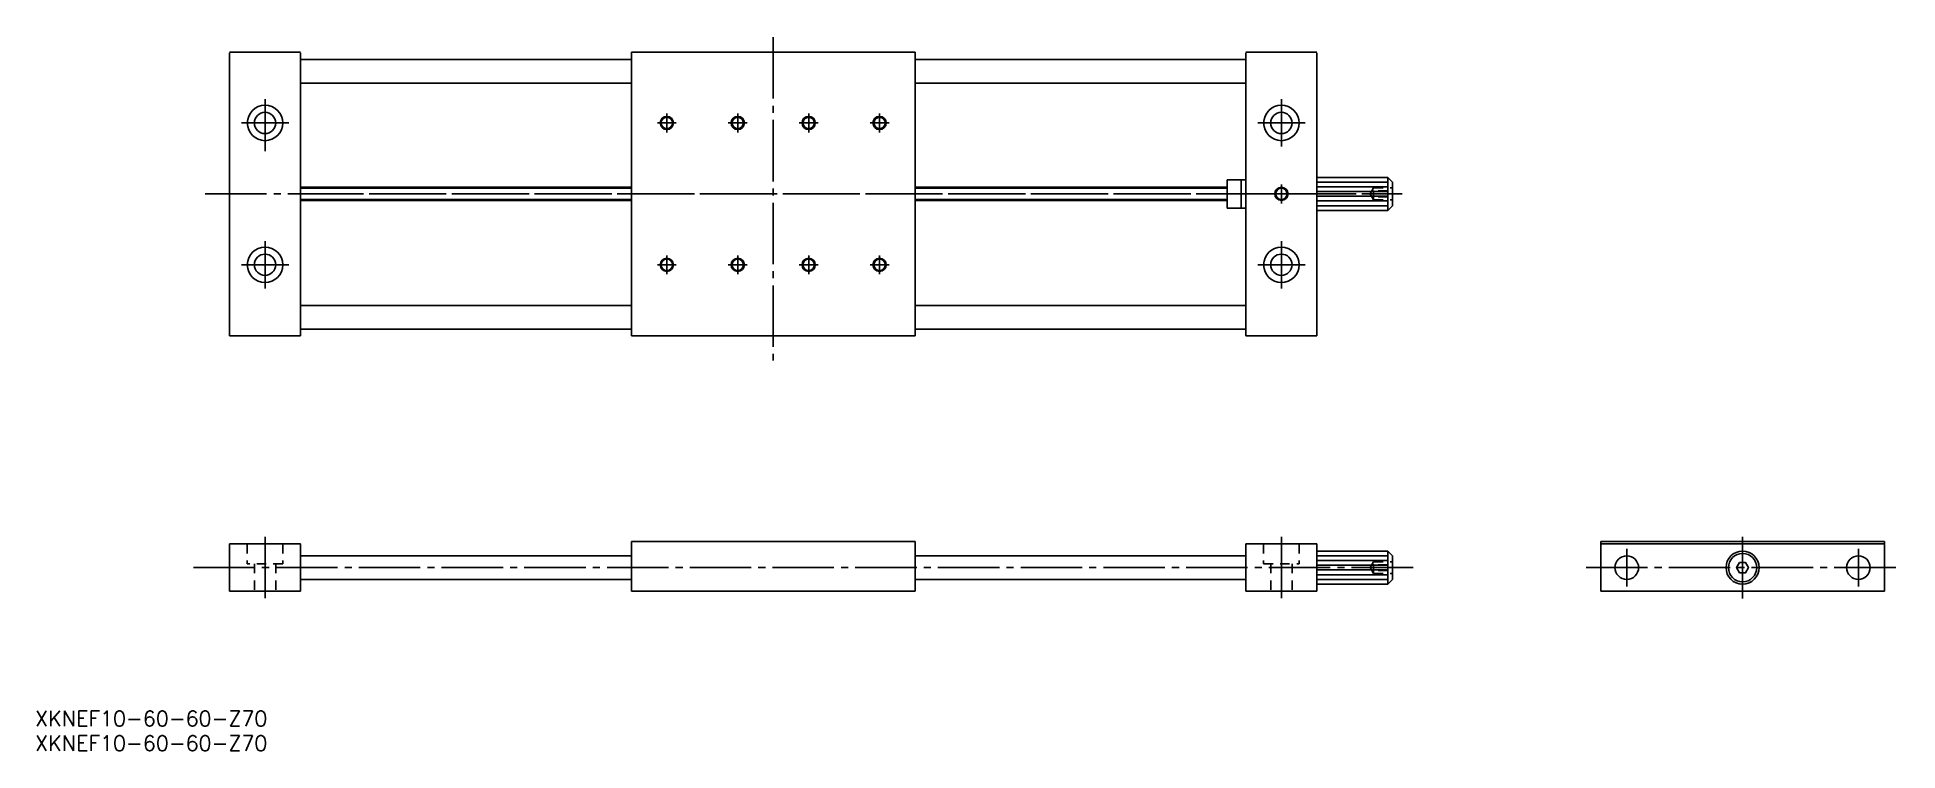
# Model space of a CAD drawing. Extents: x -61 to 333, y 20 to 171.
import ezdxf

# ---------------------------------------------------------------- set-up
doc = ezdxf.new("R2010")
doc.units = 0
doc.linetypes.add('CENTER', pattern=[17.5, 13, -1.5, 1.5, -1.5])
doc.linetypes.add('DASHED', pattern=[3.5, 2, -1.5])
doc.layers.get('0').update_dxf_attribs({"linetype": 'CONTINUOUS'})
doc.layers.add('CENTER', color=1, linetype='CENTER')
doc.styles.get("Standard").update_dxf_attribs({"font": 'txt.shx', "bigfont": 'extfont.shx'})

msp = doc.modelspace()

# ---------------------------------------------------------------- linework, layer by layer
at = {"color": 7, "linetype": 'CONTINUOUS'}
for p, q in [((-5, 168.04), (-20, 168.04)), ((-20, 167.84), (-20, 108.04)), ((-5, 167.84), (-5, 108.04)), ((-5, 166.43), (65, 166.43)), ((65, 168.04), (125, 168.04)), ((65, 168.04), (65, 108.04)), ((125, 168.04), (125, 108.04)), ((125, 166.43), (195, 166.43)), ((195, 168.04), (210, 168.04)), ((195, 167.84), (195, 108.04)), ((210, 167.84), (210, 108.04)), ((-5, 161.43), (65, 161.43)), ((125, 161.43), (195, 161.43)), ((-5, 139.44), (65, 139.44)), ((125, 139.44), (191, 139.44)), ((191, 141.04), (191, 135.04)), ((191, 141.04), (195, 141.04)), ((194, 141.04), (194, 135.04)), ((210, 141.54), (225, 141.54)), ((225, 141.54), (226, 140.54)), ((225, 141.54), (225, 134.54)), ((226, 140.54), (226, 135.54)), ((-5, 136.64), (65, 136.64)), ((125, 136.64), (191, 136.64)), ((191, 135.04), (195, 135.04)), ((210, 134.54), (225, 134.54)), ((226, 135.54), (225, 134.54)), ((-5, 114.45), (65, 114.45)), ((125, 114.45), (195, 114.45)), ((-5, 108.04), (-20, 108.04)), ((-5, 109.45), (65, 109.45)), ((65, 108.04), (125, 108.04)), ((125, 109.45), (195, 109.45)), ((195, 108.04), (210, 108.04)), ((-5, 63.99), (-20, 63.99)), ((-20, 63.99), (-20, 53.99)), ((-5, 63.99), (-5, 53.99)), ((125, 64.49), (65, 64.49)), ((65, 64.49), (65, 53.99)), ((125, 64.49), (125, 53.99)), ((210, 63.99), (195, 63.99)), ((195, 63.99), (195, 53.99)), ((210, 63.99), (210, 53.99)), ((270.06, 64.49), (330.06, 64.49)), ((270.06, 53.99), (270.06, 64.49)), ((270.06, 63.99), (330.06, 63.99)), ((330.06, 53.99), (330.06, 64.49)), ((65, 61.49), (-5, 61.49)), ((195, 61.49), (125, 61.49)), ((210, 62.49), (225, 62.49)), ((225, 62.49), (226, 61.49)), ((225, 62.49), (225, 55.49)), ((226, 61.49), (226, 56.49)), ((65, 56.49), (-5, 56.49)), ((195, 56.49), (125, 56.49)), ((210, 55.49), (225, 55.49)), ((226, 56.49), (225, 55.49)), ((-5, 53.99), (-20, 53.99)), ((125, 53.99), (65, 53.99)), ((210, 53.99), (195, 53.99)), ((270.06, 53.99), (330.06, 53.99))]:
    msp.add_line(p, q, dxfattribs=at)
at = {"color": 3, "linetype": 'CONTINUOUS'}
for p, q in [((-5, 139.24), (65, 139.24)), ((125, 139.24), (191, 139.24)), ((210, 140.54), (225, 140.54)), ((210, 139.54), (225, 139.54)), ((210, 138.54), (225, 138.54)), ((-5, 136.84), (65, 136.84)), ((125, 136.84), (191, 136.84)), ((210, 137.54), (225, 137.54)), ((210, 136.54), (225, 136.54)), ((210, 135.54), (225, 135.54)), ((210, 61.49), (225, 61.49)), ((210, 60.49), (225, 60.49)), ((210, 59.49), (225, 59.49)), ((210, 58.49), (225, 58.49)), ((210, 57.49), (225, 57.49)), ((210, 56.49), (225, 56.49))]:
    msp.add_line(p, q, dxfattribs=at)
at = {"color": 3, "linetype": 'DASHED'}
for p, q in [((222, 139.29), (221.28, 138.04)), ((221.28, 138.04), (222, 136.79)), ((222, 136.79), (222, 139.29)), ((222, 139.29), (226, 139.29)), ((225, 138.66), (222, 138.66)), ((225, 137.41), (222, 137.41)), ((222, 136.79), (226, 136.79)), ((-16.25, 63.99), (-16.25, 59.79)), ((-8.75, 63.99), (-8.75, 59.79)), ((198.75, 63.99), (198.75, 59.79)), ((206.25, 63.99), (206.25, 59.79)), ((-8.75, 59.79), (-16.25, 59.79)), ((-14.75, 59.79), (-14.75, 53.99)), ((-10.25, 59.79), (-10.25, 53.99)), ((198.75, 59.79), (206.25, 59.79)), ((200.25, 59.79), (200.25, 53.99)), ((204.75, 59.79), (204.75, 53.99)), ((222, 60.24), (221.28, 58.99)), ((222, 57.74), (222, 60.24)), ((222, 60.24), (226, 60.24)), ((225, 59.61), (222, 59.61)), ((221.28, 58.99), (222, 57.74)), ((225, 58.36), (222, 58.36)), ((222, 57.74), (226, 57.74))]:
    msp.add_line(p, q, dxfattribs=at)
at = {"color": 3, "linetype": 'CONTINUOUS'}
msp.add_lwpolyline([(299.44, 60.07), (298.81, 58.99), (299.44, 57.91), (300.69, 57.91), (301.31, 58.99), (300.69, 60.07)], close=True, dxfattribs=at)
for centre, radius in [((-12.5, 153.04), 3.75), ((72.5, 153.04), 1.4), ((72.5, 153.04), 1.4), ((87.5, 153.04), 1.4), ((87.5, 153.04), 1.4), ((102.5, 153.04), 1.4), ((102.5, 153.04), 1.4), ((117.5, 153.04), 1.4), ((117.5, 153.04), 1.4), ((202.5, 153.04), 3.75), ((202.5, 138.04), 1.4), ((202.5, 138.04), 1.4), ((-12.5, 123.04), 3.75), ((202.5, 123.04), 3.75), ((72.5, 123.04), 1.4), ((72.5, 123.04), 1.4), ((87.5, 123.04), 1.4), ((87.5, 123.04), 1.4), ((102.5, 123.04), 1.4), ((102.5, 123.04), 1.4), ((117.5, 123.04), 1.4), ((117.5, 123.04), 1.4)]:
    msp.add_circle(centre, radius, dxfattribs=at)
at = {"color": 7, "linetype": 'CONTINUOUS'}
for centre, radius in [((-12.5, 153.04), 2.25), ((72.5, 153.04), 1.2), ((72.5, 153.04), 1.2), ((87.5, 153.04), 1.2), ((87.5, 153.04), 1.2), ((102.5, 153.04), 1.2), ((102.5, 153.04), 1.2), ((117.5, 153.04), 1.2), ((117.5, 153.04), 1.2), ((202.5, 153.04), 2.25), ((202.5, 138.04), 1.2), ((202.5, 138.04), 1.2), ((-12.5, 123.04), 2.25), ((72.5, 123.04), 1.2), ((72.5, 123.04), 1.2), ((87.5, 123.04), 1.2), ((87.5, 123.04), 1.2), ((102.5, 123.04), 1.2), ((102.5, 123.04), 1.2), ((117.5, 123.04), 1.2), ((117.5, 123.04), 1.2), ((202.5, 123.04), 2.25), ((275.56, 58.99), 2.5), ((300.06, 58.99), 3.5), ((300.06, 58.99), 3), ((324.56, 58.99), 2.5)]:
    msp.add_circle(centre, radius, dxfattribs=at)
at = {"layer": 'CENTER', "color": 1, "linetype": 'CENTER'}
for p, q in [((95, 171.18), (95, 102.81)), ((-12.5, 158.04), (-12.5, 147.04)), ((202.5, 158.04), (202.5, 148.04)), ((72.5, 155.04), (72.5, 151.04)), ((87.5, 155.04), (87.5, 151.04)), ((102.5, 155.04), (102.5, 151.04)), ((117.5, 155.04), (117.5, 151.04)), ((-7.5, 153.04), (-17.5, 153.04)), ((70.5, 153.04), (74.5, 153.04)), ((85.5, 153.04), (89.5, 153.04)), ((100.5, 153.04), (104.5, 153.04)), ((115.5, 153.04), (119.5, 153.04)), ((197.5, 153.04), (207.5, 153.04)), ((-25.16, 138.04), (228.03, 138.04)), ((-5, 138.04), (228.03, 138.04)), ((200.5, 138.04), (204.5, 138.04)), ((202.5, 140.04), (202.5, 136.04)), ((-12.5, 128.04), (-12.5, 118.04)), ((202.5, 128.04), (202.5, 118.04)), ((-7.5, 123.04), (-17.5, 123.04)), ((70.5, 123.04), (74.5, 123.04)), ((72.5, 125.04), (72.5, 121.04)), ((85.5, 123.04), (89.5, 123.04)), ((87.5, 125.04), (87.5, 121.04)), ((100.5, 123.04), (104.5, 123.04)), ((102.5, 125.04), (102.5, 121.04)), ((115.5, 123.04), (119.5, 123.04)), ((117.5, 125.04), (117.5, 121.04)), ((197.5, 123.04), (207.5, 123.04)), ((-12.5, 65.5), (-12.5, 51.26)), ((202.5, 65.5), (202.5, 51.26)), ((275.56, 54.99), (275.56, 62.99)), ((300.06, 52.49), (300.06, 65.99)), ((324.56, 54.99), (324.56, 62.99)), ((230.35, 58.99), (-27.93, 58.99)), ((266.96, 58.99), (332.89, 58.99))]:
    msp.add_line(p, q, dxfattribs=at)

# ---------------------------------------------------------------- texts
at = {"color": 7, "linetype": 'CONTINUOUS'}
for p in [(-61.11, 25.47), (-61.11, 20.25)]:
    msp.add_text('XKNEF10-60-60-Z70', height=3.2, dxfattribs=at).set_placement(p)

doc.saveas('drawing.dxf')
